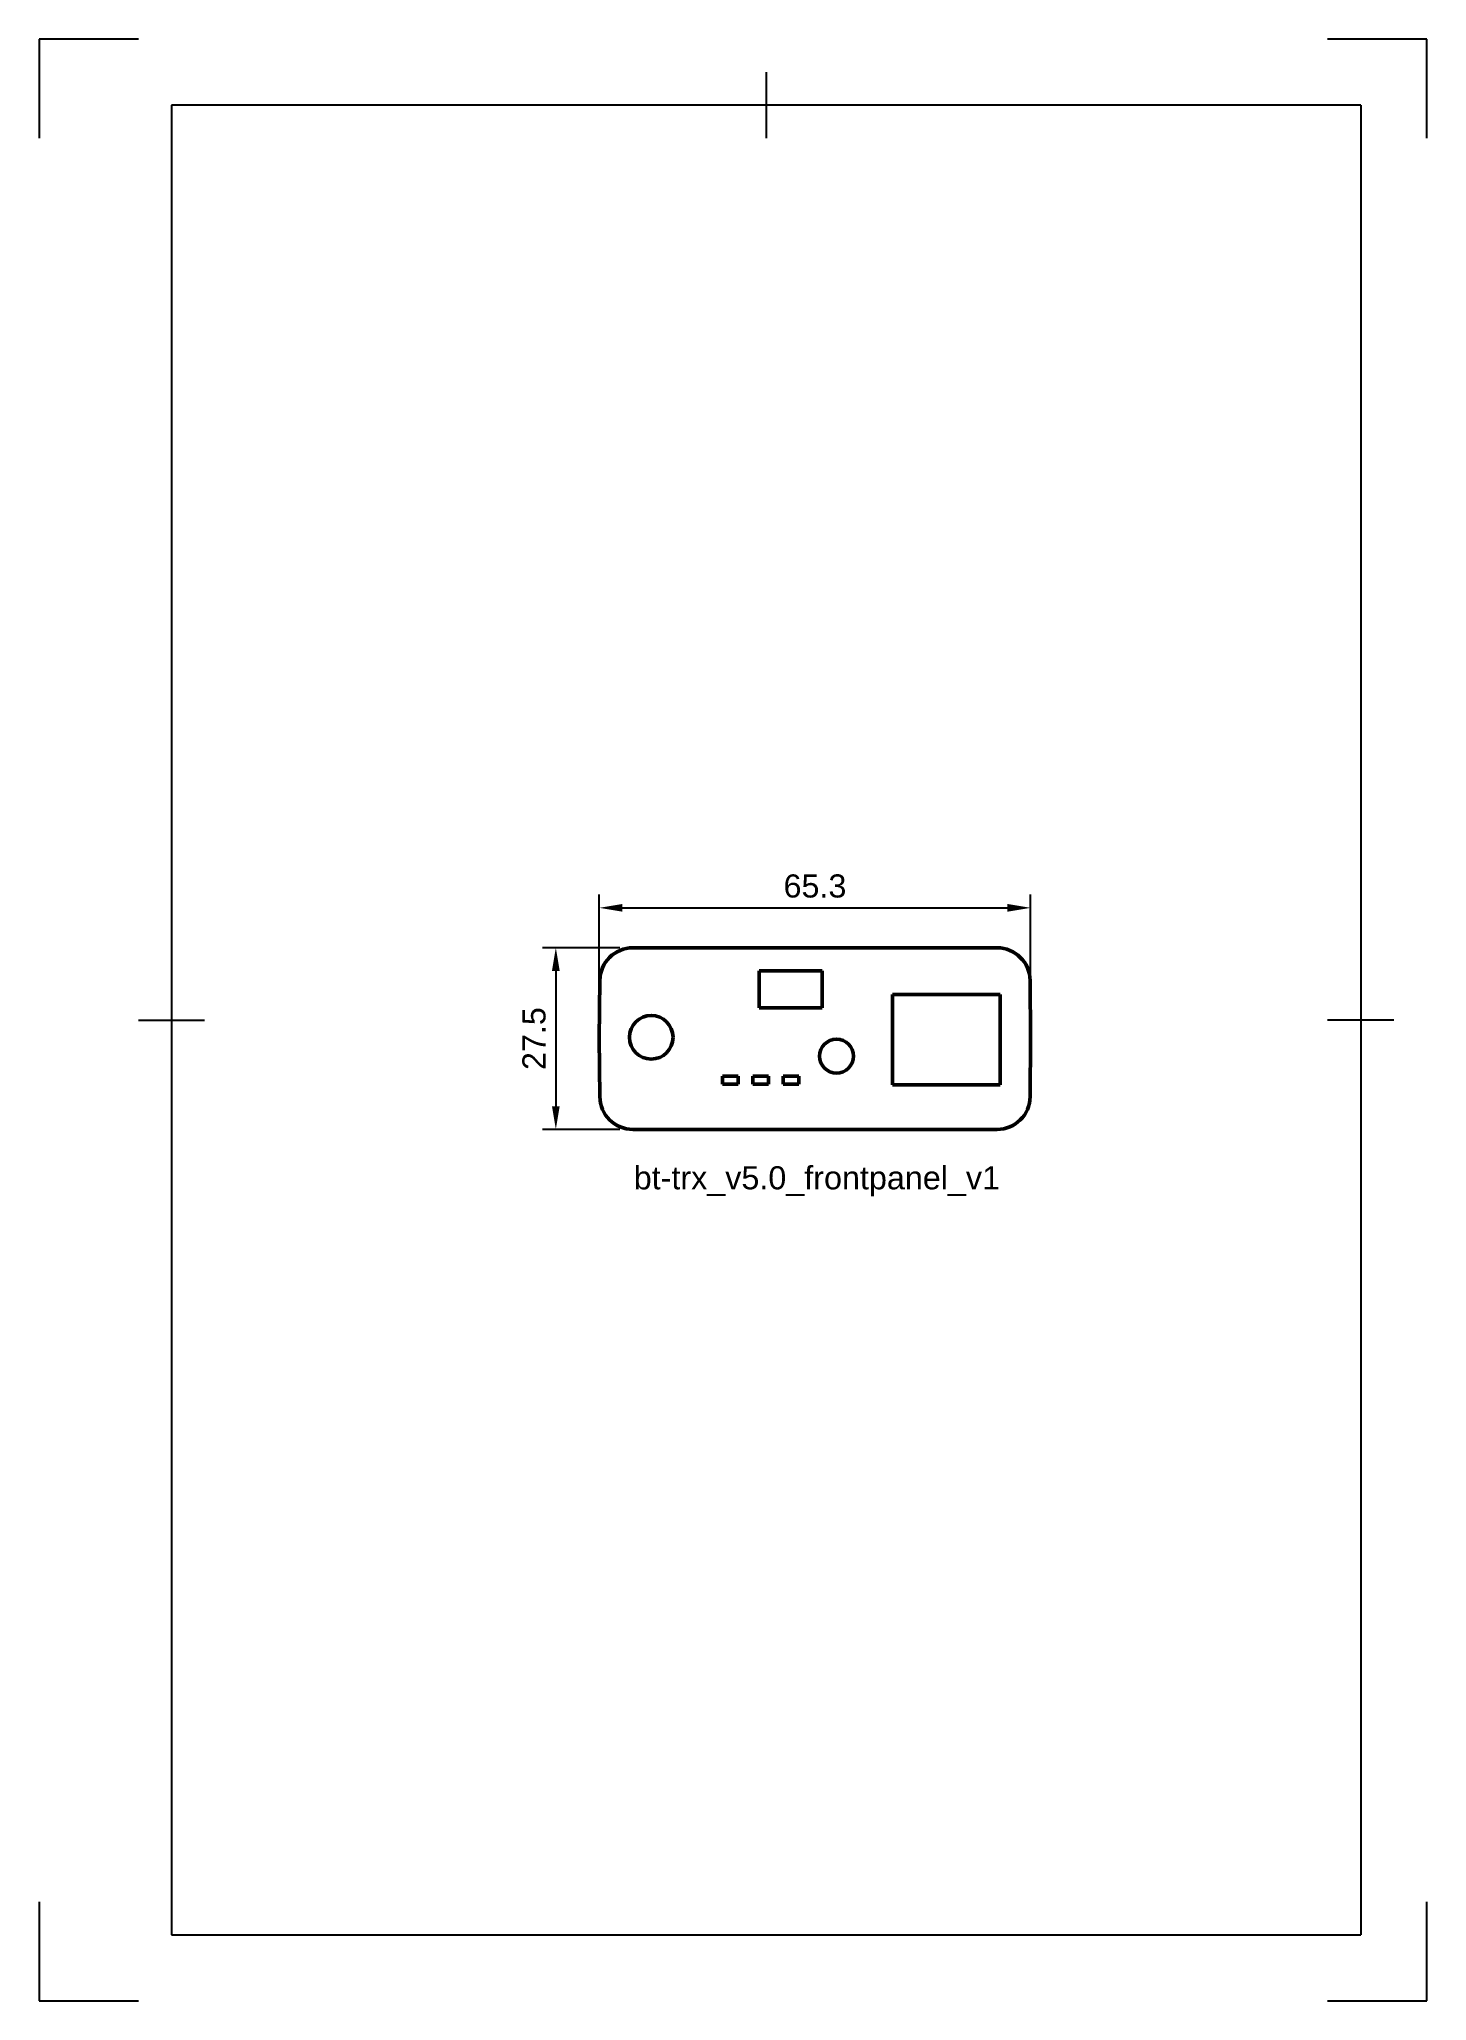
# Model space of a CAD drawing. Header units: millimetres. Extents: x 0 to 210, y 0 to 297.
import ezdxf

# ---------------------------------------------------------------- set-up
doc = ezdxf.new("R2010")
doc.units = ezdxf.units.MM
doc.header["$LTSCALE"] = 0.75
for name, color, linetype, lineweight in [('Annotations', 7, 'Continuous', 25), ('Border', 7, 'Continuous', 25), ('Dimensions', 7, 'Continuous', 25), ('Sichtbar', 7, 'Continuous', 50)]:
    doc.layers.add(name, color=color, linetype=linetype, lineweight=lineweight)
doc.styles.get("Standard").update_dxf_attribs({"font": 'arial.ttf'})
doc.dimstyles.new('ISO-25', dxfattribs={"dimtxt": 3.5, "dimasz": 3.5, "dimexe": 2, "dimexo": 2, "dimgap": 1.5, "dimtad": 1, "dimzin": 12, "dimdsep": 46, "dimtxsty": 'Standard', "dimcen": 0, "dimclrd": 256, "dimclre": 256, "dimclrt": 256, "dimazin": 3, "dimtp": 0.1, "dimtm": 0.1, "dimtfac": 0.714, "dimtmove": 0, "dimatfit": 3, "dimfxl": 1, "dimtzin": 12, "dimarcsym": 0})

# ---------------------------------------------------------------- blocks, each defined once
blk = doc.blocks.new('ISO_A4(P)_SHEET')
at = {"layer": 'Border'}
for p, q in [((15, 297), (0, 297)), ((0, 297), (0, 282)), ((210, 297), (195, 297)), ((210, 282), (210, 297)), ((110, 292), (110, 282)), ((200, 287), (20, 287)), ((20, 287), (20, 10)), ((200, 287), (200, 10)), ((15, 148.5), (25, 148.5)), ((205, 148.5), (195, 148.5)), ((0, 15), (0, 0)), ((210, 0), (210, 15)), ((20, 10), (200, 10)), ((0, 0), (15, 0)), ((195, 0), (210, 0))]:
    blk.add_line(p, q, dxfattribs=at)
blk = doc.blocks.new('*D5')
at = {"layer": 'Defpoints', "color": 0, "transparency": 16777216}
for p in [(150.044911, 165.480916), (84.766911, 145.681926), (150.044911, 145.681926)]:
    blk.add_point(p, dxfattribs=at)
at = {"layer": 'Dimensions', "lineweight": -2, "transparency": 16777216}
for p, q in [((84.766911, 147.681926), (84.766911, 167.480916)), ((150.044911, 147.681926), (150.044911, 167.480916)), ((88.266911, 165.480916), (146.544911, 165.480916))]:
    blk.add_line(p, q, dxfattribs=at)
at = {"layer": 'Dimensions', "transparency": 16777216}
for points in [[(88.266911, 166.06425), (88.266911, 164.897583), (84.766911, 165.480916)], [(146.544911, 166.06425), (146.544911, 164.897583), (150.044911, 165.480916)]]:
    blk.add_solid(points, dxfattribs=at)
at = {"layer": 'Dimensions', "transparency": 16777216, "insert": (117.405911, 168.769116), "char_height": 3.5, "attachment_point": 5}
blk.add_mtext('65.3', dxfattribs=at)
blk = doc.blocks.new('*D6')
at = {"layer": 'Defpoints', "color": 0, "transparency": 16777216}
for p in [(89.847226, 159.431926), (78.185835, 131.931926), (89.847226, 131.931926)]:
    blk.add_point(p, dxfattribs=at)
at = {"layer": 'Dimensions', "lineweight": -2, "transparency": 16777216}
for p, q in [((87.847226, 159.431926), (76.185835, 159.431926)), ((78.185835, 155.931926), (78.185835, 135.431926)), ((87.847226, 131.931926), (76.185835, 131.931926))]:
    blk.add_line(p, q, dxfattribs=at)
at = {"layer": 'Dimensions', "transparency": 16777216}
for points in [[(77.602502, 155.931926), (78.769169, 155.931926), (78.185835, 159.431926)], [(77.602502, 135.431926), (78.769169, 135.431926), (78.185835, 131.931926)]]:
    blk.add_solid(points, dxfattribs=at)
at = {"layer": 'Dimensions', "transparency": 16777216, "insert": (74.89883, 145.681926), "char_height": 3.5, "attachment_point": 5, "rotation": 90}
blk.add_mtext('27.5', dxfattribs=at)

msp = doc.modelspace()

# ---------------------------------------------------------------- linework, layer by layer
at = {"layer": 'Sichtbar', "extrusion": (0, 1, 0)}
for p, q in [((89.847226, 159.431926, 0.875), (144.964597, 159.431926, 0.875)), ((84.766911, 145.681926, 0.875), (84.843616, 154.471791, 0.875)), ((108.977669, 155.931926, 0.875), (108.977669, 150.331926, 0.875)), ((118.477669, 155.931926, 0.875), (108.977669, 155.931926, 0.875)), ((118.477669, 150.331926, 0.875), (118.477669, 155.931926, 0.875)), ((149.968206, 154.471791, 0.875), (150.044911, 145.681926, 0.875)), ((129.141557, 138.681926, 0.875), (129.141557, 152.381926, 0.875)), ((129.141557, 152.381926, 0.875), (145.441557, 152.381926, 0.875)), ((145.441557, 152.381926, 0.875), (145.441557, 138.681926, 0.875)), ((108.977669, 150.331926, 0.875), (118.477669, 150.331926, 0.875)), ((84.843616, 136.892062, 0.875), (84.766911, 145.681926, 0.875)), ((150.044911, 145.681926, 0.875), (149.968206, 136.892062, 0.875)), ((105.805911, 139.981927, 0.875), (103.405911, 139.981927, 0.875)), ((103.405911, 139.981927, 0.875), (103.405911, 138.781927, 0.875)), ((105.805911, 138.781927, 0.875), (105.805911, 139.981927, 0.875)), ((110.355911, 139.981927, 0.875), (108.005911, 139.981927, 0.875)), ((108.005911, 139.981927, 0.875), (108.005911, 138.781927, 0.875)), ((110.355911, 138.781927, 0.875), (110.355911, 139.981927, 0.875)), ((114.955911, 139.981927, 0.875), (112.605911, 139.981927, 0.875)), ((112.605911, 139.981927, 0.875), (112.605911, 138.781927, 0.875)), ((114.955911, 138.781927, 0.875), (114.955911, 139.981927, 0.875)), ((103.405911, 138.781927, 0.875), (105.805911, 138.781927, 0.875)), ((108.005911, 138.781927, 0.875), (110.355911, 138.781927, 0.875)), ((112.605911, 138.781927, 0.875), (114.955911, 138.781927, 0.875)), ((145.441557, 138.681926, 0.875), (129.141557, 138.681926, 0.875)), ((144.964597, 131.931926, 0.875), (89.847226, 131.931926, 0.875))]:
    msp.add_line(p, q, dxfattribs=at)
at = {"layer": 'Sichtbar'}
msp.add_circle((92.621557, 145.881926, 0.875), 3.3, dxfattribs=at)
at = {"layer": 'Sichtbar', "extrusion": (1e-16, -2.4e-15, -1)}
msp.add_circle((-120.675107, 143.031926, -0.875), 2.57, dxfattribs=at)
for centre, start, end in [((-89.847226, 154.428126, -0.875), 0.499981, 90), ((-144.964597, 154.428126, -0.875), 90, 179.500019), ((-89.847226, 136.935726, -0.875), 270, 359.500019), ((-144.964597, 136.935726, -0.875), 180.499981, 270)]:
    msp.add_arc(centre, 5.0038, start, end, dxfattribs=at)

# ---------------------------------------------------------------- block references
at = {"layer": 'Border'}
msp.add_blockref('ISO_A4(P)_SHEET', (0, 0), dxfattribs=at)

# ---------------------------------------------------------------- texts
at = {"layer": 'Annotations', "insert": (89.973939, 126.35908), "char_height": 3.5, "attachment_point": 1}
msp.add_mtext_dynamic_manual_height_columns('bt-trx_v5.0_frontpanel_v1', width=58.456326, gutter_width=17.5, heights=[0], dxfattribs=at)

# ---------------------------------------------------------------- dimensions: what is measured, and where the dimension line sits
at = {"layer": 'Dimensions'}
dim = msp.add_aligned_dim(p1=(84.766911, 145.681926), p2=(150.044911, 145.681926), distance=19.79899, dimstyle='ISO-25', override={"dimdec": 1, "dimlfac": 1, "dimpost": '', "dimtdec": 1}, dxfattribs=at)
dim.commit()
dim.dimension.update_dxf_attribs({"geometry": '*D5', "text_midpoint": (117.405911, 168.769116)})
dim = msp.add_linear_dim(base=(78.185835, 131.931926), p1=(89.847226, 159.431926), p2=(89.847226, 131.931926), angle=90, dimstyle='ISO-25', override={"dimlfac": 1, "dimclrd": 256, "dimclre": 256}, dxfattribs=at)
dim.commit()
dim.dimension.update_dxf_attribs({"geometry": '*D6', "text_midpoint": (74.89883, 145.681926)})

doc.saveas('drawing.dxf')
